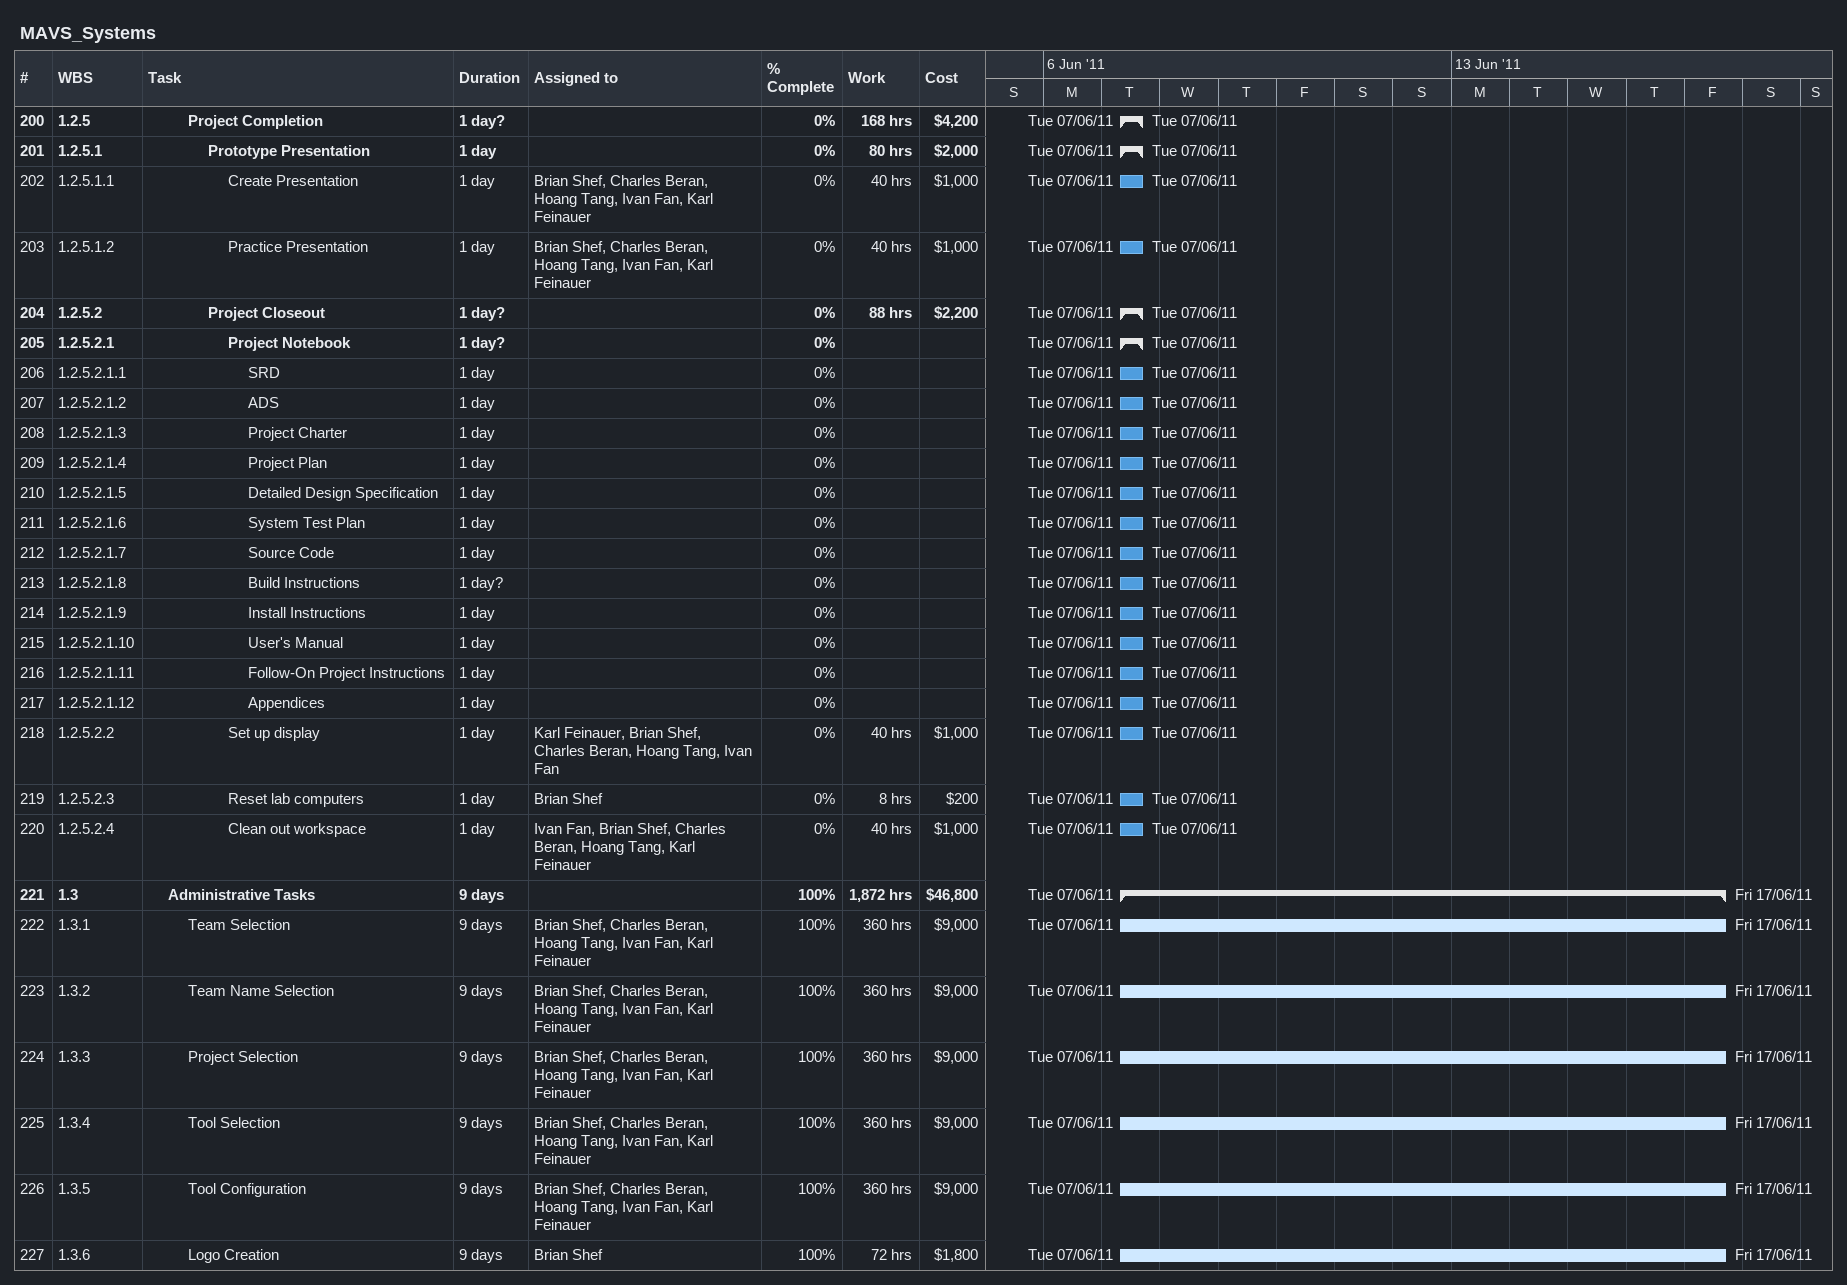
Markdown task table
MAVS_Systems

| ID | WBS | Task | Duration | Start | Finish | Resources | % complete | Work (h) | Cost ($) |
|---|---|---|---|---|---|---|---|---|---|
| 200 | 1.2.5 | **Project Completion** | 1d? | 2011-06-07 | 2011-06-07 |  | 0 | 168 | 4200 |
| 201 | 1.2.5.1 | **Prototype Presentation** | 1d | 2011-06-07 | 2011-06-07 |  | 0 | 80 | 2000 |
| 202 | 1.2.5.1.1 | Create Presentation | 1d | 2011-06-07 | 2011-06-07 | Brian Shef, Charles Beran, Hoang Tang, Ivan Fan, Karl Feinauer | 0 | 40 | 1000 |
| 203 | 1.2.5.1.2 | Practice Presentation | 1d | 2011-06-07 | 2011-06-07 | Brian Shef, Charles Beran, Hoang Tang, Ivan Fan, Karl Feinauer | 0 | 40 | 1000 |
| 204 | 1.2.5.2 | **Project Closeout** | 1d? | 2011-06-07 | 2011-06-07 |  | 0 | 88 | 2200 |
| 205 | 1.2.5.2.1 | **Project Notebook** | 1d? | 2011-06-07 | 2011-06-07 |  | 0 |  |  |
| 206 | 1.2.5.2.1.1 | SRD | 1d | 2011-06-07 | 2011-06-07 |  | 0 |  |  |
| 207 | 1.2.5.2.1.2 | ADS | 1d | 2011-06-07 | 2011-06-07 |  | 0 |  |  |
| 208 | 1.2.5.2.1.3 | Project Charter | 1d | 2011-06-07 | 2011-06-07 |  | 0 |  |  |
| 209 | 1.2.5.2.1.4 | Project Plan | 1d | 2011-06-07 | 2011-06-07 |  | 0 |  |  |
| 210 | 1.2.5.2.1.5 | Detailed Design Specification | 1d | 2011-06-07 | 2011-06-07 |  | 0 |  |  |
| 211 | 1.2.5.2.1.6 | System Test Plan | 1d | 2011-06-07 | 2011-06-07 |  | 0 |  |  |
| 212 | 1.2.5.2.1.7 | Source Code | 1d | 2011-06-07 | 2011-06-07 |  | 0 |  |  |
| 213 | 1.2.5.2.1.8 | Build Instructions | 1d? | 2011-06-07 | 2011-06-07 |  | 0 |  |  |
| 214 | 1.2.5.2.1.9 | Install Instructions | 1d | 2011-06-07 | 2011-06-07 |  | 0 |  |  |
| 215 | 1.2.5.2.1.10 | User's Manual | 1d | 2011-06-07 | 2011-06-07 |  | 0 |  |  |
| 216 | 1.2.5.2.1.11 | Follow-On Project Instructions | 1d | 2011-06-07 | 2011-06-07 |  | 0 |  |  |
| 217 | 1.2.5.2.1.12 | Appendices | 1d | 2011-06-07 | 2011-06-07 |  | 0 |  |  |
| 218 | 1.2.5.2.2 | Set up display | 1d | 2011-06-07 | 2011-06-07 | Karl Feinauer, Brian Shef, Charles Beran, Hoang Tang, Ivan Fan | 0 | 40 | 1000 |
| 219 | 1.2.5.2.3 | Reset lab computers | 1d | 2011-06-07 | 2011-06-07 | Brian Shef | 0 | 8 | 200 |
| 220 | 1.2.5.2.4 | Clean out workspace | 1d | 2011-06-07 | 2011-06-07 | Ivan Fan, Brian Shef, Charles Beran, Hoang Tang, Karl Feinauer | 0 | 40 | 1000 |
| 221 | 1.3 | **Administrative Tasks** | 9d | 2011-06-07 | 2011-06-17 |  | 100 | 1872 | 46800 |
| 222 | 1.3.1 | Team Selection | 9d | 2011-06-07 | 2011-06-17 | Brian Shef, Charles Beran, Hoang Tang, Ivan Fan, Karl Feinauer | 100 | 360 | 9000 |
| 223 | 1.3.2 | Team Name Selection | 9d | 2011-06-07 | 2011-06-17 | Brian Shef, Charles Beran, Hoang Tang, Ivan Fan, Karl Feinauer | 100 | 360 | 9000 |
| 224 | 1.3.3 | Project Selection | 9d | 2011-06-07 | 2011-06-17 | Brian Shef, Charles Beran, Hoang Tang, Ivan Fan, Karl Feinauer | 100 | 360 | 9000 |
| 225 | 1.3.4 | Tool Selection | 9d | 2011-06-07 | 2011-06-17 | Brian Shef, Charles Beran, Hoang Tang, Ivan Fan, Karl Feinauer | 100 | 360 | 9000 |
| 226 | 1.3.5 | Tool Configuration | 9d | 2011-06-07 | 2011-06-17 | Brian Shef, Charles Beran, Hoang Tang, Ivan Fan, Karl Feinauer | 100 | 360 | 9000 |
| 227 | 1.3.6 | Logo Creation | 9d | 2011-06-07 | 2011-06-17 | Brian Shef | 100 | 72 | 1800 |
